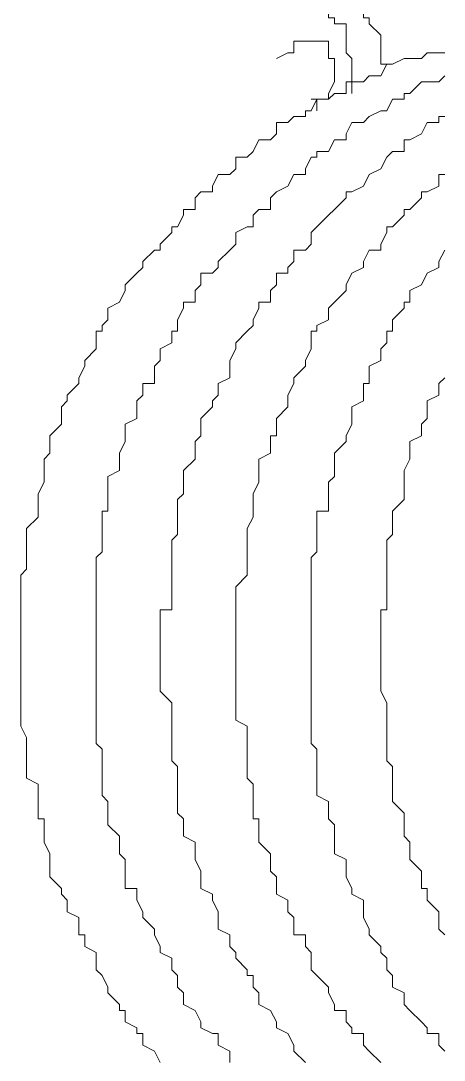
# Model space of a CAD drawing. Header units: millimetres. Extents: x 37084 to 180780, y -153145 to -16322.
# Drawn here: x 75287.2 to 75438.8, y -115302.8 to -114930.3 of the extents above; entities that cross this region are included whole.
import ezdxf

# ---------------------------------------------------------------- set-up
doc = ezdxf.new("R2010")
doc.units = ezdxf.units.MM
doc.header["$MEASUREMENT"] = 0
doc.linetypes.add('CONTINU', pattern=[0])
doc.layers.add('00', color=5, linetype='Continuous', lineweight=9)

# ---------------------------------------------------------------- blocks, each defined once
blk = doc.blocks.new('MBA')
at = {"color": 0, "linetype": 'ByBlock', "lineweight": 13}
for points in [[(1957767.05, 286936.29), (1957767.05, 286938.37), (1957767.05, 286942.53), (1957767.05, 286944.61), (1957764.97, 286946.69), (1957764.97, 286950.85), (1957764.97, 286952.93), (1957764.97, 286957.09), (1957760.81, 286957.09), (1957760.81, 286959.17), (1957758.73, 286959.17), (1957758.73, 286963.33), (1957754.57, 286963.33)], [(1957779.53, 286942.53), (1957777.45, 286942.53), (1957777.45, 286944.61), (1957777.45, 286946.69), (1957777.45, 286950.85), (1957777.45, 286952.93), (1957773.29, 286957.09), (1957773.29, 286959.17), (1957771.21, 286959.17), (1957771.21, 286963.33), (1957767.05, 286963.33)], [(1957698.41, 286584.74), (1957696.33, 286588.9), (1957692.17, 286590.98), (1957692.17, 286595.14), (1957690.09, 286595.14), (1957690.09, 286597.22), (1957685.92, 286599.31), (1957685.92, 286603.47), (1957683.84, 286603.47), (1957683.84, 286605.55), (1957679.68, 286609.71), (1957679.68, 286611.79), (1957677.6, 286615.95), (1957675.52, 286618.03), (1957675.52, 286622.19), (1957675.52, 286624.27), (1957671.36, 286626.35), (1957671.36, 286630.51), (1957669.28, 286630.51), (1957669.28, 286632.59), (1957669.28, 286636.75), (1957665.12, 286638.83), (1957665.12, 286642.99), (1957663.04, 286645.07), (1957663.04, 286647.15), (1957658.88, 286651.31), (1957658.88, 286653.39), (1957658.88, 286657.55), (1957658.88, 286659.63), (1957656.8, 286663.79), (1957656.8, 286665.87), (1957656.8, 286670.03), (1957656.8, 286672.11), (1957654.72, 286672.11), (1957654.72, 286674.19), (1957654.72, 286678.35), (1957654.72, 286680.43), (1957654.72, 286684.59), (1957650.56, 286686.67), (1957650.56, 286690.83), (1957650.56, 286692.91), (1957650.56, 286697.07), (1957650.56, 286699.15), (1957650.56, 286701.23), (1957648.48, 286705.39), (1957648.48, 286707.47), (1957648.48, 286711.63), (1957648.48, 286713.71), (1957648.48, 286717.87), (1957648.48, 286719.95), (1957648.48, 286722.03), (1957648.48, 286726.19), (1957648.48, 286728.27), (1957648.48, 286732.44), (1957648.48, 286734.52), (1957648.48, 286738.68), (1957648.48, 286740.76), (1957648.48, 286744.92), (1957648.48, 286747), (1957648.48, 286749.08), (1957648.48, 286753.24), (1957648.48, 286755.32), (1957648.48, 286759.48), (1957650.56, 286761.56), (1957650.56, 286765.72), (1957650.56, 286767.8), (1957650.56, 286771.96), (1957650.56, 286774.04), (1957650.56, 286776.12), (1957654.72, 286780.28), (1957654.72, 286782.36), (1957654.72, 286786.52), (1957654.72, 286788.6), (1957656.8, 286792.76), (1957656.8, 286794.84), (1957656.8, 286796.92), (1957656.8, 286801.08), (1957658.88, 286803.16), (1957658.88, 286807.32), (1957658.88, 286809.4), (1957663.04, 286813.56), (1957663.04, 286815.64), (1957663.04, 286819.8), (1957665.12, 286821.88), (1957665.12, 286823.96), (1957669.28, 286828.12), (1957669.28, 286830.2), (1957671.36, 286834.36), (1957671.36, 286836.44), (1957675.52, 286840.6), (1957675.52, 286842.68), (1957675.52, 286846.84), (1957677.6, 286846.84), (1957677.6, 286848.92), (1957679.68, 286851), (1957679.68, 286855.16), (1957683.84, 286857.24), (1957685.92, 286861.41), (1957685.92, 286863.49), (1957690.09, 286867.65), (1957692.17, 286869.73), (1957692.17, 286871.81), (1957696.33, 286875.97), (1957698.41, 286875.97), (1957698.41, 286878.05), (1957702.57, 286882.21), (1957702.57, 286884.29), (1957704.65, 286884.29), (1957706.73, 286888.45), (1957706.73, 286890.53), (1957710.89, 286890.53), (1957710.89, 286894.69), (1957712.97, 286896.77), (1957717.13, 286896.77), (1957717.13, 286898.85), (1957719.21, 286903.01), (1957723.37, 286903.01), (1957725.45, 286905.09), (1957725.45, 286909.25), (1957729.61, 286909.25), (1957731.69, 286911.33), (1957733.77, 286915.49), (1957737.93, 286915.49), (1957740.01, 286917.57), (1957740.01, 286921.73), (1957744.17, 286921.73), (1957746.25, 286923.81), (1957750.41, 286923.81), (1957750.41, 286925.89), (1957752.49, 286925.89), (1957754.57, 286930.05), (1957758.73, 286930.05), (1957760.81, 286932.13), (1957764.97, 286932.13), (1957764.97, 286936.29), (1957767.05, 286936.29), (1957771.21, 286936.29), (1957773.29, 286938.37), (1957777.45, 286938.37), (1957779.53, 286942.53), (1957781.61, 286942.53), (1957785.77, 286944.61), (1957787.85, 286944.61), (1957792.01, 286944.61), (1957794.09, 286946.69), (1957798.25, 286946.69), (1957800.33, 286946.69)], [(1957723.37, 286584.74), (1957723.37, 286588.9), (1957719.21, 286590.98), (1957719.21, 286595.14), (1957717.13, 286595.14), (1957712.97, 286597.22), (1957712.97, 286599.31), (1957710.89, 286603.47), (1957706.73, 286605.55), (1957706.73, 286609.71), (1957704.65, 286611.79), (1957704.65, 286615.95), (1957702.57, 286618.03), (1957702.57, 286622.19), (1957698.41, 286624.27), (1957698.41, 286626.35), (1957696.33, 286630.51), (1957696.33, 286632.59), (1957692.17, 286636.75), (1957692.17, 286638.83), (1957690.09, 286642.99), (1957690.09, 286645.07), (1957690.09, 286647.15), (1957685.92, 286647.15), (1957685.92, 286651.31), (1957685.92, 286653.39), (1957685.92, 286657.55), (1957683.84, 286659.63), (1957683.84, 286663.79), (1957683.84, 286665.87), (1957679.68, 286670.03), (1957679.68, 286672.11), (1957679.68, 286674.19), (1957679.68, 286678.35), (1957677.6, 286680.43), (1957677.6, 286684.59), (1957677.6, 286686.67), (1957677.6, 286690.83), (1957677.6, 286692.91), (1957677.6, 286697.07), (1957675.52, 286699.15), (1957675.52, 286701.23), (1957675.52, 286705.39), (1957675.52, 286707.47), (1957675.52, 286711.63), (1957675.52, 286713.71), (1957675.52, 286717.87), (1957675.52, 286719.95), (1957675.52, 286722.03), (1957675.52, 286726.19), (1957675.52, 286728.27), (1957675.52, 286732.44), (1957675.52, 286734.52), (1957675.52, 286738.68), (1957675.52, 286740.76), (1957675.52, 286744.92), (1957675.52, 286747), (1957675.52, 286749.08), (1957675.52, 286753.24), (1957675.52, 286755.32), (1957675.52, 286759.48), (1957675.52, 286761.56), (1957675.52, 286765.72), (1957677.6, 286767.8), (1957677.6, 286771.96), (1957677.6, 286774.04), (1957677.6, 286776.12), (1957677.6, 286780.28), (1957677.6, 286782.36), (1957679.68, 286782.36), (1957679.68, 286786.52), (1957679.68, 286788.6), (1957679.68, 286792.76), (1957679.68, 286794.84), (1957683.84, 286796.92), (1957683.84, 286801.08), (1957683.84, 286803.16), (1957685.92, 286807.32), (1957685.92, 286809.4), (1957685.92, 286813.56), (1957690.09, 286815.64), (1957690.09, 286819.8), (1957690.09, 286821.88), (1957692.17, 286823.96), (1957692.17, 286828.12), (1957696.33, 286828.12), (1957696.33, 286830.2), (1957696.33, 286834.36), (1957698.41, 286836.44), (1957698.41, 286840.6), (1957702.57, 286842.68), (1957702.57, 286846.84), (1957704.65, 286846.84), (1957704.65, 286848.92), (1957704.65, 286851), (1957706.73, 286855.16), (1957706.73, 286857.24), (1957710.89, 286857.24), (1957710.89, 286861.41), (1957712.97, 286863.49), (1957712.97, 286867.65), (1957717.13, 286867.65), (1957719.21, 286869.73), (1957719.21, 286871.81), (1957723.37, 286875.97), (1957725.45, 286878.05), (1957725.45, 286882.21), (1957729.61, 286884.29), (1957731.69, 286884.29), (1957731.69, 286888.45), (1957733.77, 286890.53), (1957737.93, 286890.53), (1957737.93, 286894.69), (1957740.01, 286896.77), (1957744.17, 286898.85), (1957746.25, 286903.01), (1957750.41, 286903.01), (1957750.41, 286905.09), (1957752.49, 286909.25), (1957754.57, 286909.25), (1957754.57, 286911.33), (1957758.73, 286911.33), (1957760.81, 286915.49), (1957764.97, 286915.49), (1957764.97, 286917.57), (1957767.05, 286921.73), (1957771.21, 286921.73), (1957773.29, 286923.81), (1957777.45, 286925.89), (1957779.53, 286925.89), (1957781.61, 286930.05), (1957785.77, 286930.05), (1957785.77, 286932.13), (1957787.85, 286932.13), (1957792.01, 286936.29), (1957794.09, 286936.29), (1957798.25, 286936.29), (1957800.33, 286938.37)], [(1957750.41, 286584.74), (1957746.25, 286588.9), (1957746.25, 286590.98), (1957744.17, 286595.14), (1957740.01, 286597.22), (1957740.01, 286599.31), (1957737.93, 286603.47), (1957733.77, 286605.55), (1957733.77, 286609.71), (1957731.69, 286611.79), (1957731.69, 286615.95), (1957729.61, 286615.95), (1957729.61, 286618.03), (1957725.45, 286622.19), (1957725.45, 286624.27), (1957723.37, 286626.35), (1957723.37, 286630.51), (1957719.21, 286632.59), (1957719.21, 286636.75), (1957719.21, 286638.83), (1957717.13, 286642.99), (1957717.13, 286645.07), (1957712.97, 286647.15), (1957712.97, 286651.31), (1957712.97, 286653.39), (1957710.89, 286657.55), (1957710.89, 286659.63), (1957710.89, 286663.79), (1957706.73, 286665.87), (1957706.73, 286670.03), (1957706.73, 286672.11), (1957704.65, 286674.19), (1957704.65, 286678.35), (1957704.65, 286680.43), (1957704.65, 286684.59), (1957704.65, 286686.67), (1957704.65, 286690.83), (1957702.57, 286692.91), (1957702.57, 286697.07), (1957702.57, 286699.15), (1957702.57, 286701.23), (1957702.57, 286705.39), (1957702.57, 286707.47), (1957702.57, 286711.63), (1957702.57, 286713.71), (1957698.41, 286717.87), (1957698.41, 286719.95), (1957698.41, 286722.03), (1957698.41, 286726.19), (1957698.41, 286728.27), (1957698.41, 286732.44), (1957698.41, 286734.52), (1957698.41, 286738.68), (1957698.41, 286740.76), (1957698.41, 286744.92), (1957698.41, 286747), (1957702.57, 286747), (1957702.57, 286749.08), (1957702.57, 286753.24), (1957702.57, 286755.32), (1957702.57, 286759.48), (1957702.57, 286761.56), (1957702.57, 286765.72), (1957702.57, 286767.8), (1957702.57, 286771.96), (1957704.65, 286774.04), (1957704.65, 286776.12), (1957704.65, 286780.28), (1957704.65, 286782.36), (1957704.65, 286786.52), (1957706.73, 286788.6), (1957706.73, 286792.76), (1957706.73, 286794.84), (1957706.73, 286796.92), (1957710.89, 286801.08), (1957710.89, 286803.16), (1957710.89, 286807.32), (1957712.97, 286809.4), (1957712.97, 286813.56), (1957712.97, 286815.64), (1957717.13, 286819.8), (1957717.13, 286821.88), (1957719.21, 286823.96), (1957719.21, 286828.12), (1957723.37, 286830.2), (1957723.37, 286834.36), (1957723.37, 286836.44), (1957725.45, 286840.6), (1957725.45, 286842.68), (1957729.61, 286846.84), (1957731.69, 286848.92), (1957731.69, 286851), (1957733.77, 286855.16), (1957733.77, 286857.24), (1957737.93, 286857.24), (1957737.93, 286861.41), (1957740.01, 286863.49), (1957740.01, 286867.65), (1957744.17, 286867.65), (1957744.17, 286869.73), (1957746.25, 286871.81), (1957746.25, 286875.97), (1957750.41, 286875.97), (1957752.49, 286878.05), (1957752.49, 286882.21), (1957754.57, 286884.29), (1957758.73, 286888.45), (1957760.81, 286890.53), (1957764.97, 286894.69), (1957764.97, 286896.77), (1957767.05, 286896.77), (1957771.21, 286898.85), (1957773.29, 286903.01), (1957777.45, 286905.09), (1957779.53, 286909.25), (1957781.61, 286911.33), (1957785.77, 286911.33), (1957785.77, 286915.49), (1957787.85, 286915.49), (1957792.01, 286917.57), (1957794.09, 286921.73), (1957798.25, 286921.73), (1957798.25, 286923.81), (1957800.33, 286923.81)], [(1957777.45, 286584.74), (1957773.29, 286588.9), (1957771.21, 286590.98), (1957771.21, 286595.14), (1957767.05, 286595.14), (1957767.05, 286597.22), (1957764.97, 286599.31), (1957764.97, 286603.47), (1957760.81, 286603.47), (1957760.81, 286605.55), (1957758.73, 286609.71), (1957758.73, 286611.79), (1957754.57, 286615.95), (1957752.49, 286618.03), (1957752.49, 286622.19), (1957752.49, 286624.27), (1957750.41, 286626.35), (1957750.41, 286630.51), (1957746.25, 286630.51), (1957746.25, 286632.59), (1957746.25, 286636.75), (1957744.17, 286638.83), (1957744.17, 286642.99), (1957740.01, 286645.07), (1957740.01, 286647.15), (1957740.01, 286651.31), (1957737.93, 286653.39), (1957737.93, 286657.55), (1957737.93, 286659.63), (1957733.77, 286663.79), (1957733.77, 286665.87), (1957733.77, 286670.03), (1957733.77, 286672.11), (1957731.69, 286672.11), (1957731.69, 286674.19), (1957731.69, 286678.35), (1957731.69, 286680.43), (1957731.69, 286684.59), (1957729.61, 286686.67), (1957729.61, 286690.83), (1957729.61, 286692.91), (1957729.61, 286697.07), (1957729.61, 286699.15), (1957729.61, 286701.23), (1957729.61, 286705.39), (1957725.45, 286707.47), (1957725.45, 286711.63), (1957725.45, 286713.71), (1957725.45, 286717.87), (1957725.45, 286719.95), (1957725.45, 286722.03), (1957725.45, 286726.19), (1957725.45, 286728.27), (1957725.45, 286732.44), (1957725.45, 286734.52), (1957725.45, 286738.68), (1957725.45, 286740.76), (1957725.45, 286744.92), (1957725.45, 286747), (1957725.45, 286749.08), (1957725.45, 286753.24), (1957725.45, 286755.32), (1957729.61, 286759.48), (1957729.61, 286761.56), (1957729.61, 286765.72), (1957729.61, 286767.8), (1957729.61, 286771.96), (1957729.61, 286774.04), (1957729.61, 286776.12), (1957731.69, 286780.28), (1957731.69, 286782.36), (1957731.69, 286786.52), (1957731.69, 286788.6), (1957733.77, 286792.76), (1957733.77, 286794.84), (1957733.77, 286796.92), (1957733.77, 286801.08), (1957737.93, 286803.16), (1957737.93, 286807.32), (1957737.93, 286809.4), (1957740.01, 286809.4), (1957740.01, 286813.56), (1957740.01, 286815.64), (1957744.17, 286819.8), (1957744.17, 286821.88), (1957744.17, 286823.96), (1957746.25, 286828.12), (1957746.25, 286830.2), (1957750.41, 286834.36), (1957750.41, 286836.44), (1957752.49, 286840.6), (1957752.49, 286842.68), (1957752.49, 286846.84), (1957754.57, 286846.84), (1957754.57, 286848.92), (1957758.73, 286851), (1957758.73, 286855.16), (1957760.81, 286857.24), (1957764.97, 286861.41), (1957764.97, 286863.49), (1957767.05, 286867.65), (1957771.21, 286869.73), (1957771.21, 286871.81), (1957773.29, 286875.97), (1957777.45, 286875.97), (1957777.45, 286878.05), (1957779.53, 286882.21), (1957779.53, 286884.29), (1957781.61, 286884.29), (1957785.77, 286888.45), (1957785.77, 286890.53), (1957787.85, 286890.53), (1957792.01, 286894.69), (1957792.01, 286896.77), (1957794.09, 286896.77), (1957798.25, 286898.85), (1957798.25, 286903.01), (1957800.33, 286903.01)], [(1957800.33, 286588.9), (1957798.25, 286590.98), (1957798.25, 286595.14), (1957794.09, 286595.14), (1957794.09, 286597.22), (1957792.01, 286599.31), (1957787.85, 286603.47), (1957785.77, 286605.55), (1957785.77, 286609.71), (1957781.61, 286611.79), (1957781.61, 286615.95), (1957779.53, 286618.03), (1957779.53, 286622.19), (1957777.45, 286624.27), (1957777.45, 286626.35), (1957773.29, 286630.51), (1957773.29, 286632.59), (1957771.21, 286636.75), (1957771.21, 286638.83), (1957771.21, 286642.99), (1957767.05, 286645.07), (1957767.05, 286647.15), (1957764.97, 286651.31), (1957764.97, 286653.39), (1957764.97, 286657.55), (1957760.81, 286659.63), (1957760.81, 286663.79), (1957760.81, 286665.87), (1957760.81, 286670.03), (1957758.73, 286672.11), (1957758.73, 286674.19), (1957758.73, 286678.35), (1957754.57, 286680.43), (1957754.57, 286684.59), (1957754.57, 286686.67), (1957754.57, 286690.83), (1957754.57, 286692.91), (1957754.57, 286697.07), (1957752.49, 286699.15), (1957752.49, 286701.23), (1957752.49, 286705.39), (1957752.49, 286707.47), (1957752.49, 286711.63), (1957752.49, 286713.71), (1957752.49, 286717.87), (1957752.49, 286719.95), (1957752.49, 286722.03), (1957752.49, 286726.19), (1957752.49, 286728.27), (1957752.49, 286732.44), (1957752.49, 286734.52), (1957752.49, 286738.68), (1957752.49, 286740.76), (1957752.49, 286744.92), (1957752.49, 286747), (1957752.49, 286749.08), (1957752.49, 286753.24), (1957752.49, 286755.32), (1957752.49, 286759.48), (1957752.49, 286761.56), (1957752.49, 286765.72), (1957754.57, 286767.8), (1957754.57, 286771.96), (1957754.57, 286774.04), (1957754.57, 286776.12), (1957754.57, 286780.28), (1957754.57, 286782.36), (1957758.73, 286782.36), (1957758.73, 286786.52), (1957758.73, 286788.6), (1957758.73, 286792.76), (1957760.81, 286794.84), (1957760.81, 286796.92), (1957760.81, 286801.08), (1957760.81, 286803.16), (1957764.97, 286807.32), (1957764.97, 286809.4), (1957767.05, 286813.56), (1957767.05, 286815.64), (1957767.05, 286819.8), (1957771.21, 286821.88), (1957771.21, 286823.96), (1957771.21, 286828.12), (1957773.29, 286828.12), (1957773.29, 286830.2), (1957773.29, 286834.36), (1957777.45, 286836.44), (1957777.45, 286840.6), (1957779.53, 286842.68), (1957779.53, 286846.84), (1957781.61, 286846.84), (1957781.61, 286848.92), (1957781.61, 286851), (1957785.77, 286855.16), (1957785.77, 286857.24), (1957787.85, 286857.24), (1957787.85, 286861.41), (1957792.01, 286863.49), (1957794.09, 286867.65), (1957798.25, 286869.73), (1957798.25, 286871.81), (1957800.33, 286875.97)], [(1957800.33, 286630.51), (1957798.25, 286632.59), (1957798.25, 286636.75), (1957798.25, 286638.83), (1957794.09, 286642.99), (1957794.09, 286645.07), (1957794.09, 286647.15), (1957792.01, 286647.15), (1957792.01, 286651.31), (1957792.01, 286653.39), (1957787.85, 286657.55), (1957787.85, 286659.63), (1957787.85, 286663.79), (1957785.77, 286665.87), (1957785.77, 286670.03), (1957785.77, 286672.11), (1957785.77, 286674.19), (1957781.61, 286678.35), (1957781.61, 286680.43), (1957781.61, 286684.59), (1957781.61, 286686.67), (1957781.61, 286690.83), (1957779.53, 286692.91), (1957779.53, 286697.07), (1957779.53, 286699.15), (1957779.53, 286701.23), (1957779.53, 286705.39), (1957779.53, 286707.47), (1957779.53, 286711.63), (1957779.53, 286713.71), (1957777.45, 286717.87), (1957777.45, 286719.95), (1957777.45, 286722.03), (1957777.45, 286726.19), (1957777.45, 286728.27), (1957777.45, 286732.44), (1957777.45, 286734.52), (1957777.45, 286738.68), (1957777.45, 286740.76), (1957777.45, 286744.92), (1957777.45, 286747), (1957779.53, 286747), (1957779.53, 286749.08), (1957779.53, 286753.24), (1957779.53, 286755.32), (1957779.53, 286759.48), (1957779.53, 286761.56), (1957779.53, 286765.72), (1957779.53, 286767.8), (1957779.53, 286771.96), (1957781.61, 286774.04), (1957781.61, 286776.12), (1957781.61, 286780.28), (1957781.61, 286782.36), (1957785.77, 286786.52), (1957785.77, 286788.6), (1957785.77, 286792.76), (1957785.77, 286794.84), (1957785.77, 286796.92), (1957787.85, 286801.08), (1957787.85, 286803.16), (1957787.85, 286807.32), (1957792.01, 286809.4), (1957792.01, 286813.56), (1957794.09, 286815.64), (1957794.09, 286819.8), (1957794.09, 286821.88), (1957798.25, 286823.96), (1957798.25, 286828.12), (1957800.33, 286830.2)], [(1957746.25, 286950.85), (1957746.25, 286946.69), (1957744.17, 286946.69), (1957740.01, 286944.61)], [(1957746.25, 286950.85), (1957754.57, 286950.85)], [(1957754.57, 286950.85), (1957758.73, 286950.85), (1957758.73, 286946.69), (1957758.73, 286944.61), (1957760.81, 286944.61), (1957760.81, 286942.53), (1957760.81, 286938.37), (1957760.81, 286936.29)], [(1957758.73, 286932.13), (1957760.81, 286936.29)], [(1957767.05, 286936.29), (1957767.05, 286932.13)], [(1957754.57, 286930.05), (1957752.49, 286930.05)], [(1957758.73, 286932.13), (1957758.73, 286930.05), (1957754.57, 286930.05)], [(1957754.57, 286930.05), (1957754.57, 286925.89)]]:
    blk.add_lwpolyline(points, dxfattribs=at)

msp = doc.modelspace()

# ---------------------------------------------------------------- block references
at = {"layer": '00', "linetype": 'CONTINU', "lineweight": 20}
msp.add_blockref('MBA', (-1882361.32, -401888.42, 0), dxfattribs=at)

doc.saveas('drawing.dxf')
